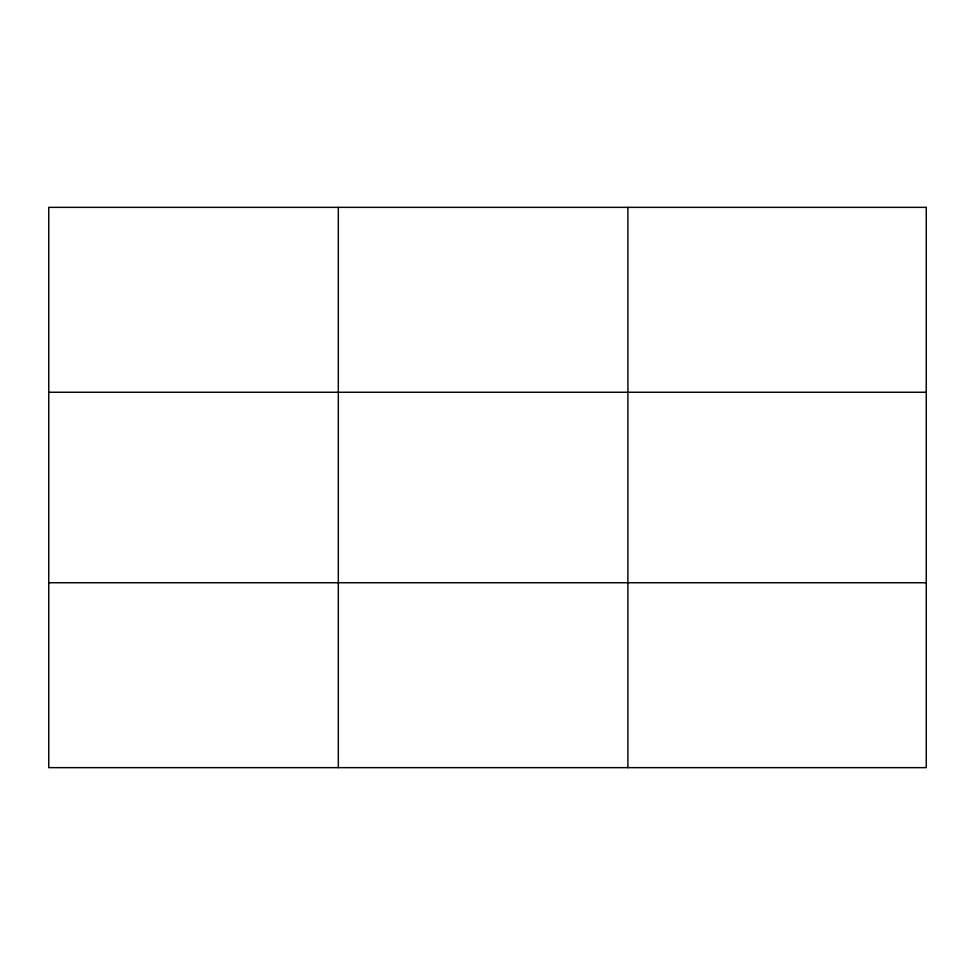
<?xml version="1.0" encoding="UTF-8"?>
<svg xmlns="http://www.w3.org/2000/svg" width="975" height="975" viewBox="0 0 975 975"><rect width="100%" height="100%" fill="white"/><g stroke="black" fill="none" stroke-linecap="round" stroke-linejoin="round"><path stroke-width="1.46" d="M338.325 767.642L338.325 207.358M627.9 767.642L627.9 207.358M48.75 392.255L926.25 392.255M48.75 582.745L926.25 582.745M926.25 207.358L926.25 767.642L48.75 767.642L48.75 207.358L926.25 207.358"/></g></svg>
